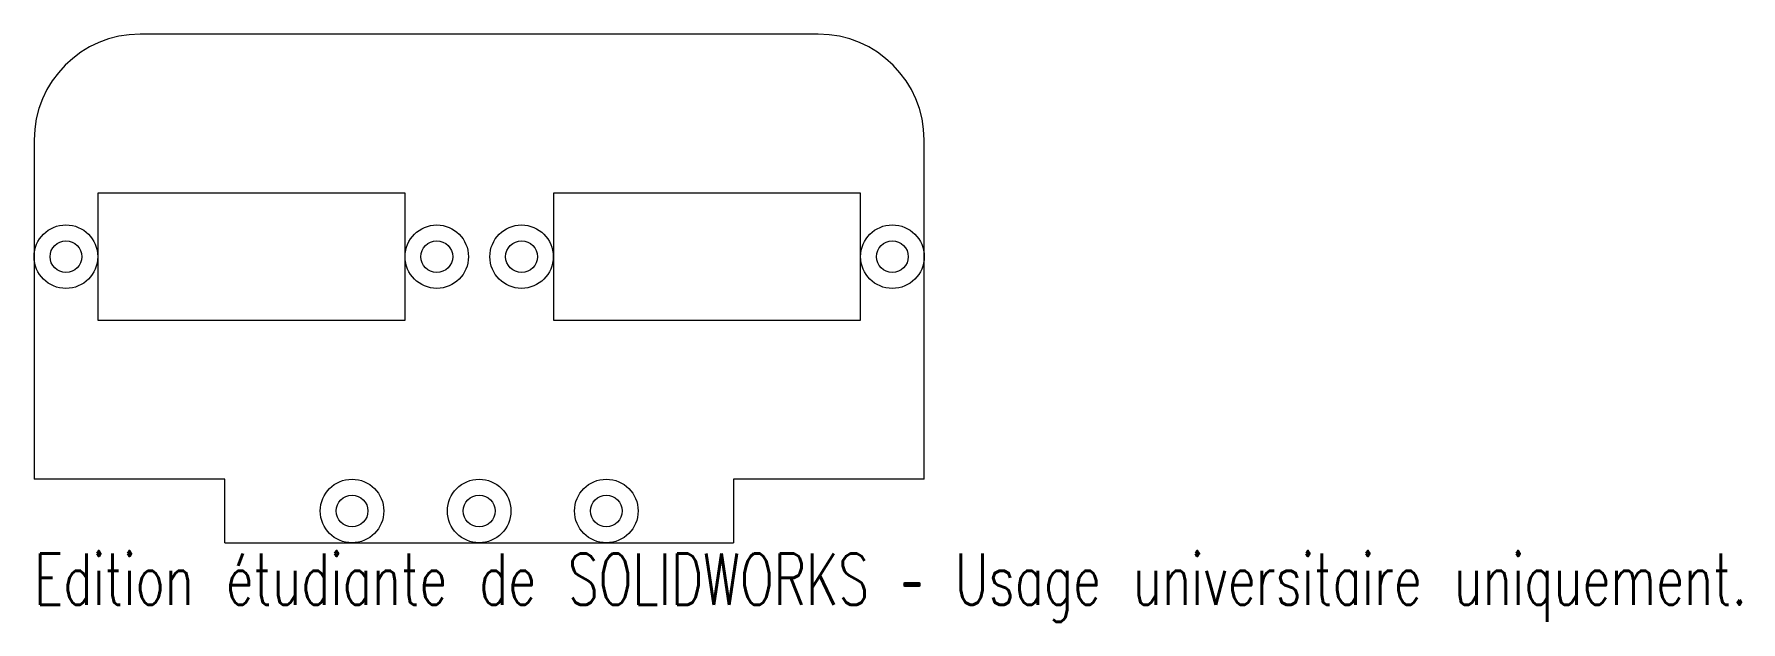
# Model space of a CAD drawing. Header units: millimetres. Extents: x -31 to 130, y -21 to 34.
import ezdxf

# ---------------------------------------------------------------- set-up
doc = ezdxf.new("R2010")
doc.units = ezdxf.units.MM
doc.styles.add('SLDTEXTSTYLE0', font='TXT', dxfattribs={"width": 0.7, "bigfont": 'bigfont'})

msp = doc.modelspace()

# ---------------------------------------------------------------- linework, layer by layer
at = {"color": 7, "linetype": 'Continuous', "lineweight": 15}
for p, q in [((42.59, 34.13), (-21.41, 34.13)), ((-31.41, 24.13), (-31.41, -7.87)), ((52.59, -7.87), (52.59, 24.13)), ((3.59, 19.13), (-25.41, 19.13)), ((-25.41, 19.13), (-25.41, 7.13)), ((3.59, 7.13), (3.59, 19.13)), ((46.59, 19.13), (17.59, 19.13)), ((17.59, 19.13), (17.59, 7.13)), ((46.59, 7.13), (46.59, 19.13)), ((-25.41, 7.13), (3.59, 7.13)), ((17.59, 7.13), (46.59, 7.13)), ((-13.41, -7.87), (-31.41, -7.87)), ((-13.41, -13.87), (-13.41, -7.87)), ((52.59, -7.87), (34.59, -7.87)), ((34.59, -7.87), (34.59, -13.87)), ((-13.41, -13.87), (34.59, -13.87))]:
    msp.add_line(p, q, dxfattribs=at)
for centre, radius in [((-28.41, 13.13), 3), ((6.59, 13.13), 2.99), ((14.59, 13.13), 2.99), ((49.59, 13.13), 3), ((-28.41, 13.13), 1.5), ((6.59, 13.13), 1.5), ((14.59, 13.13), 1.5), ((49.59, 13.13), 1.5), ((-1.41, -10.87), 3), ((10.59, -10.87), 3), ((22.59, -10.87), 3), ((-1.41, -10.87), 1.5), ((10.59, -10.87), 1.5), ((22.59, -10.87), 1.5)]:
    msp.add_circle(centre, radius, dxfattribs=at)
for centre, start, end in [((-21.41, 24.13), 90, 180), ((42.59, 24.13), 0, 90)]:
    msp.add_arc(centre, 10, start, end, dxfattribs=at)

# ---------------------------------------------------------------- texts
at = {"color": 7, "linetype": 'Continuous', "insert": (-31.41, -14.89), "char_height": 4.8336, "attachment_point": 1, "style": 'SLDTEXTSTYLE0'}
msp.add_mtext('Edition étudiante de SOLIDWORKS – Usage universitaire uniquement.', dxfattribs=at)

doc.saveas('drawing.dxf')
